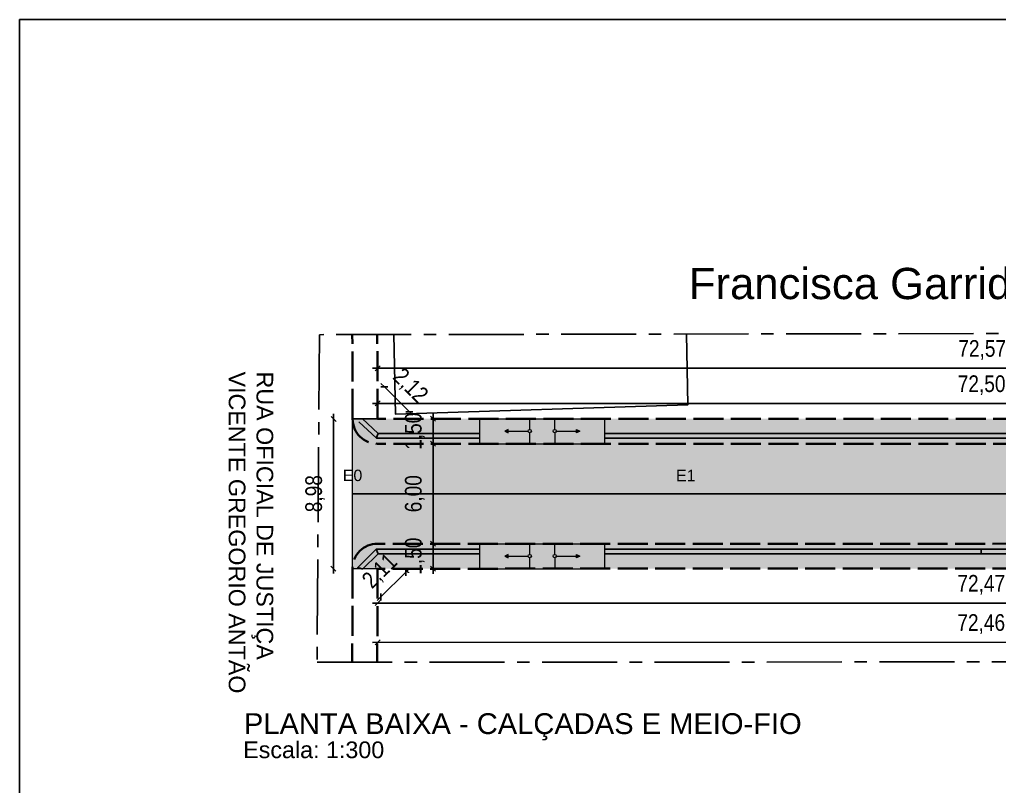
# Model space of a CAD drawing. Header units: feet. Extents: x 203667 to 205527, y 9204857 to 9205156.
# Drawn here: x 204385.3 to 204444.1, y 9205042.1 to 9205088.2 of the extents above; entities that cross this region are included whole.
import ezdxf

# ---------------------------------------------------------------- set-up
doc = ezdxf.new("R2010")
doc.units = ezdxf.units.FT
doc.header["$LTSCALE"] = 0.3
doc.header["$MEASUREMENT"] = 0
doc.linetypes.add('ACAD_ISO02W100', pattern=[15, 12, -3])
doc.linetypes.add('CENTER2', pattern=[1.125, 0.75, -0.125, 0.125, -0.125])
for name, color, linetype in [('_EIXO PROJETADO', 2, 'Continuous'), ('C-ROAD-CNTR-N', 92, 'Continuous'), ('Calçada Projetada', 20, 'Continuous'), ('cotas1', 7, 'Continuous'), ('Edificação Existente', 1, 'Continuous'), ('F-HZ-ESTACA', 98, 'Continuous'), ('Pavimento projetado', 51, 'Continuous'), ('SINALIZACAO', 1, 'Continuous')]:
    doc.layers.add(name, color=color, linetype=linetype)
for name, color, linetype, lineweight in [('Alvenaria de 1 Vez', 6, 'ACAD_ISO02W100', 35), ('Cotas Acessibilidade', 5, 'Continuous', 25), ('Cotas Calçadas', 7, 'Continuous', 25), ('MEIO FIO PROJETADO', 7, 'ACAD_ISO02W100', 35), ('PENA015', 1, 'Continuous', 15)]:
    doc.layers.add(name, color=color, linetype=linetype, lineweight=lineweight)
doc.styles.add('Arial', font='arial.ttf')
doc.styles.add('Roman', font='arial.ttf', dxfattribs={"height": 2})
doc.styles.add('TARCISIO', font='swissci.ttf')
doc.dimstyles.new('Cota Alvenaria', dxfattribs={"dimtxt": 1, "dimasz": 0.3, "dimexe": 1, "dimexo": 1, "dimgap": 0.5, "dimtad": 1, "dimzin": 4, "dimtxsty": 'TARCISIO', "dimblk": 'OBLIQUE', "dimcen": -2, "dimdle": 0.3, "dimse1": 1, "dimse2": 1, "dimclrd": 256, "dimclre": 256, "dimclrt": 6, "dimadec": 0, "dimazin": 0, "dimtfac": 1, "dimtix": 1, "dimtmove": 0, "dimatfit": 3, "dimldrblk": 'DOT', "dimfxl": 1, "dimlwd": -1, "dimlwe": -1, "dimarcsym": 0})
doc.dimstyles.new('Cota Calçadas', dxfattribs={"dimtxt": 1, "dimasz": 0.3, "dimexe": 1, "dimexo": 1, "dimgap": 0.5, "dimtad": 1, "dimzin": 4, "dimtxsty": 'TARCISIO', "dimblk": 'OBLIQUE', "dimcen": -2, "dimdle": 0.3, "dimse1": 1, "dimse2": 1, "dimclrd": 256, "dimclre": 256, "dimclrt": 256, "dimadec": 0, "dimazin": 0, "dimtfac": 1, "dimtix": 1, "dimtmove": 0, "dimatfit": 3, "dimldrblk": 'DOT', "dimfxl": 1, "dimlwd": -1, "dimlwe": -1, "dimarcsym": 0})

# ---------------------------------------------------------------- blocks, each defined once
blk = doc.blocks.new('r150')
at = {"linetype": 'Continuous'}
h = blk.add_hatch(color=4, dxfattribs=at)
h.dxf.hatch_style = 1
edge = h.paths.add_edge_path()
edge.add_arc((0, 0.907), 0.1, 180, 270, ccw=False)
edge.add_line((-0.1, 0.907), (-1.3, 0.907))
edge.add_line((-1.3, 0.907), (-1.3, 0.807))
edge.add_line((-1.3, 0.807), (-1.5, 0.907))
edge.add_line((-1.5, 0.907), (-1.3, 1.007))
edge.add_line((-1.3, 1.007), (-1.3, 0.907))
edge.add_line((-1.3, 0.907), (-0.1, 0.907))
edge.add_arc((0, 0.907), 0.1, 90, 180, ccw=False)
edge.add_line((0, 1.007), (0, 1.65))
edge.add_line((0, 1.65), (-3, 1.65))
edge.add_line((-3, 1.65), (-3, 0.15))
edge.add_line((-3, 0.15), (0, 0.15))
edge.add_line((0, 0.15), (0, 0.807))
edge = h.paths.add_edge_path()
edge.add_arc((1.5, 0.907), 0.1, 180, 270, ccw=False)
edge.add_arc((1.5, 0.907), 0.1, 90, 180, ccw=False)
edge.add_line((1.5, 1.007), (1.5, 1.65))
edge.add_line((1.5, 1.65), (0, 1.65))
edge.add_line((0, 1.65), (0, 1.007))
edge.add_arc((0, 0.907), 0.1, 0, 90, ccw=False)
edge.add_arc((0, 0.907), 0.1, -90, 0, ccw=False)
edge.add_line((0, 0.807), (0, 0.15))
edge.add_line((0, 0.15), (1.5, 0.15))
edge.add_line((1.5, 0.15), (1.5, 0.807))
edge = h.paths.add_edge_path()
edge.add_line((4.5, 1.65), (1.5, 1.65))
edge.add_line((1.5, 1.65), (1.5, 1.007))
edge.add_arc((1.5, 0.907), 0.1, 0, 90, ccw=False)
edge.add_line((1.6, 0.907), (2.8, 0.907))
edge.add_line((2.8, 0.907), (2.8, 1.007))
edge.add_line((2.8, 1.007), (3, 0.907))
edge.add_line((3, 0.907), (2.8, 0.807))
edge.add_line((2.8, 0.807), (2.8, 0.907))
edge.add_line((2.8, 0.907), (1.6, 0.907))
edge.add_arc((1.5, 0.907), 0.1, -90, 0, ccw=False)
edge.add_line((1.5, 0.807), (1.5, 0.15))
edge.add_line((1.5, 0.15), (4.5, 0.15))
edge.add_line((4.5, 0.15), (4.5, 1.65))
at = {"layer": 'PENA015', "color": 7}
for points in [[(-3, 0.15), (-3, 1.65)], [(-3, 1.65), (4.5, 1.65)], [(0, 1.007), (0, 1.65)], [(1.5, 1.007), (1.5, 1.65)], [(4.5, 0.15), (4.5, 1.65)], [(-1.3, 1.007), (-1.5, 0.907), (-1.3, 0.807)], [(-1.5, 0.907), (-0.1, 0.907)], [(-1.3, 0.807), (-1.3, 1.007)], [(0, 0.15), (0, 0.807)], [(1.5, 0.807), (1.5, 0.15)], [(1.6, 0.907), (3, 0.907)], [(2.8, 0.807), (2.8, 1.007)], [(2.8, 1.007), (3, 0.907), (2.8, 0.807)], [(-3, 0.15), (4.5, 0.15)]]:
    blk.add_lwpolyline(points, dxfattribs=at)
for centre in [(0, 0.907), (1.5, 0.907)]:
    blk.add_circle(centre, 0.1, dxfattribs=at)
blk = doc.blocks.new('_Oblique')
at = {"layer": 'cotas1', "color": 0, "lineweight": -2}
blk.add_line((-0.5, -0.5), (0.5, 0.5), dxfattribs=at)
blk = doc.blocks.new('*D250')
at = {"layer": 'Cotas Calçadas', "transparency": 16777216}
blk.add_line((204406.477, 9205065.11), (204479.581, 9205065.111), dxfattribs=at)
at = {"layer": 'Defpoints', "color": 0, "transparency": 16777216}
for p in [(204479.281, 9205065.111), (204406.777, 9205062.694, 0), (204479.281, 9205062.696, 0)]:
    blk.add_point(p, dxfattribs=at)
at = {"layer": 'Cotas Calçadas', "transparency": 16777216, "xscale": 0.3, "yscale": 0.3, "zscale": 0.3}
for p, rotation in [((204406.777, 9205065.11), 180.0014894719195), ((204479.281, 9205065.111), 0.001489471919530651)]:
    blk.add_blockref('_Oblique', p, dxfattribs=dict(at, rotation=rotation))
at = {"layer": 'Cotas Calçadas', "transparency": 16777216, "insert": (204443.029, 9205066.206), "char_height": 1, "attachment_point": 5, "rotation": 0.00149, "style": 'TARCISIO'}
blk.add_mtext('72,50', dxfattribs=at)
blk = doc.blocks.new('_Dot')
at = {"color": 0, "linetype": 'ByBlock', "lineweight": -2}
blk.add_line((-0.5, 0), (-1, 0), dxfattribs=at)
at = {"color": 0, "linetype": 'ByBlock', "const_width": 0.5}
blk.add_lwpolyline([(-0.25, 0, 1), (0.25, 0, 1)], format="xyb", close=True, dxfattribs=at)
blk = doc.blocks.new('*D251')
at = {"layer": 'Cotas Calçadas', "transparency": 16777216}
blk.add_line((204479.541, 9205053.129), (204406.474, 9205053.127), dxfattribs=at)
at = {"layer": 'Defpoints', "color": 0, "transparency": 16777216}
for p in [(204406.773, 9205056.694, 0), (204479.241, 9205056.696, 0), (204406.774, 9205053.127)]:
    blk.add_point(p, dxfattribs=at)
at = {"layer": 'Cotas Calçadas', "transparency": 16777216, "xscale": 0.3, "yscale": 0.3, "zscale": 0.3}
for p, rotation in [((204406.774, 9205053.127), 180.0014894701071), ((204479.241, 9205053.129), 0.001489470107092217)]:
    blk.add_blockref('_Oblique', p, dxfattribs=dict(at, rotation=rotation))
at = {"layer": 'Cotas Calçadas', "transparency": 16777216, "insert": (204443.007, 9205054.223), "char_height": 1, "attachment_point": 5, "rotation": 0.00149, "style": 'TARCISIO'}
blk.add_mtext('72,47', dxfattribs=at)
blk = doc.blocks.new('*D299')
at = {"layer": 'Cotas Calçadas', "transparency": 16777216}
blk.add_line((204406.477, 9205067.228), (204479.65, 9205067.228), dxfattribs=at)
at = {"layer": 'Defpoints', "color": 0, "transparency": 16777216}
for p in [(204479.35, 9205067.228), (204406.777, 9205064.194, 0), (204479.35, 9205064.194, 0)]:
    blk.add_point(p, dxfattribs=at)
at = {"layer": 'Cotas Calçadas', "transparency": 16777216, "xscale": 0.3, "yscale": 0.3, "zscale": 0.3, "rotation": 180}
blk.add_blockref('_Oblique', (204406.777, 9205067.228), dxfattribs=at)
at = {"layer": 'Cotas Calçadas', "transparency": 16777216, "xscale": 0.3, "yscale": 0.3, "zscale": 0.3}
blk.add_blockref('_Oblique', (204479.35, 9205067.228), dxfattribs=at)
at = {"layer": 'Cotas Calçadas', "color": 6, "transparency": 16777216, "insert": (204443.063, 9205068.324), "char_height": 1, "attachment_point": 5, "style": 'TARCISIO'}
blk.add_mtext('72,57', dxfattribs=at)
blk = doc.blocks.new('*D300')
at = {"layer": 'Cotas Calçadas', "transparency": 16777216}
blk.add_line((204406.474, 9205050.771), (204479.536, 9205050.773), dxfattribs=at)
at = {"layer": 'Defpoints', "color": 0, "transparency": 16777216}
for p in [(204406.774, 9205055.194, 0), (204479.236, 9205055.196, 0), (204479.236, 9205050.773)]:
    blk.add_point(p, dxfattribs=at)
at = {"layer": 'Cotas Calçadas', "transparency": 16777216, "xscale": 0.3, "yscale": 0.3, "zscale": 0.3}
for p, rotation in [((204406.774, 9205050.771), 180.0014894663173), ((204479.236, 9205050.773), 0.001489466317263469)]:
    blk.add_blockref('_Oblique', p, dxfattribs=dict(at, rotation=rotation))
at = {"layer": 'Cotas Calçadas', "color": 6, "transparency": 16777216, "insert": (204443.005, 9205051.868), "char_height": 1, "attachment_point": 5, "rotation": 0.00149, "style": 'TARCISIO'}
blk.add_mtext('72,46', dxfattribs=at)
blk = doc.blocks.new('*D301')
at = {"layer": 'Cotas Calçadas', "transparency": 16777216}
blk.add_line((204410.109, 9205056.394), (204410.109, 9205062.994), dxfattribs=at)
at = {"layer": 'Defpoints', "color": 0, "transparency": 16777216}
for p in [(204410.109, 9205062.694), (204412.914, 9205062.694, 0), (204412.914, 9205056.694, 0)]:
    blk.add_point(p, dxfattribs=at)
at = {"layer": 'Cotas Calçadas', "transparency": 16777216, "xscale": 0.3, "yscale": 0.3, "zscale": 0.3}
for p, rotation in [((204410.109, 9205062.694), 90), ((204410.109, 9205056.694), 270)]:
    blk.add_blockref('_Oblique', p, dxfattribs=dict(at, rotation=rotation))
at = {"layer": 'Cotas Calçadas', "transparency": 16777216, "insert": (204409.014, 9205059.694), "char_height": 1, "attachment_point": 5, "rotation": 90, "style": 'TARCISIO'}
blk.add_mtext('6,00', dxfattribs=at)
blk = doc.blocks.new('*D302')
at = {"layer": 'Cotas Calçadas', "transparency": 16777216}
for p, q in [((204410.109, 9205064.194), (204410.109, 9205064.494)), ((204410.109, 9205062.694), (204410.109, 9205064.194)), ((204410.109, 9205062.694), (204410.109, 9205062.394))]:
    blk.add_line(p, q, dxfattribs=at)
at = {"layer": 'Defpoints', "color": 0, "transparency": 16777216}
for p in [(204410.109, 9205064.194), (204412.914, 9205064.194, 0), (204412.914, 9205062.694, 0)]:
    blk.add_point(p, dxfattribs=at)
at = {"layer": 'Cotas Calçadas', "transparency": 16777216, "xscale": 0.3, "yscale": 0.3, "zscale": 0.3}
for p, rotation in [((204410.109, 9205064.194), 270), ((204410.109, 9205062.694), 90)]:
    blk.add_blockref('_Oblique', p, dxfattribs=dict(at, rotation=rotation))
at = {"layer": 'Cotas Calçadas', "transparency": 16777216, "insert": (204409.014, 9205063.444), "char_height": 1, "attachment_point": 5, "rotation": 90, "style": 'TARCISIO'}
blk.add_mtext('1,50', dxfattribs=at)
blk = doc.blocks.new('*D303')
at = {"layer": 'Cotas Calçadas', "transparency": 16777216}
for p, q in [((204410.109, 9205056.694), (204410.109, 9205056.994)), ((204410.109, 9205056.694), (204410.109, 9205055.194)), ((204410.109, 9205055.194), (204410.109, 9205054.894))]:
    blk.add_line(p, q, dxfattribs=at)
at = {"layer": 'Defpoints', "color": 0, "transparency": 16777216}
for p in [(204412.914, 9205056.694, 0), (204410.109, 9205055.194), (204412.914, 9205055.194, 0)]:
    blk.add_point(p, dxfattribs=at)
at = {"layer": 'Cotas Calçadas', "transparency": 16777216, "xscale": 0.3, "yscale": 0.3, "zscale": 0.3}
for p, rotation in [((204410.109, 9205056.694), 270), ((204410.109, 9205055.194), 90)]:
    blk.add_blockref('_Oblique', p, dxfattribs=dict(at, rotation=rotation))
at = {"layer": 'Cotas Calçadas', "transparency": 16777216, "insert": (204409.014, 9205055.944), "char_height": 1, "attachment_point": 5, "rotation": 90, "style": 'TARCISIO'}
blk.add_mtext('1,50', dxfattribs=at)
blk = doc.blocks.new('*D304')
at = {"layer": 'Cotas Calçadas', "transparency": 16777216}
blk.add_line((204404.129, 9205054.904), (204404.133, 9205064.488), dxfattribs=at)
at = {"layer": 'Defpoints', "color": 0, "transparency": 16777216}
for p in [(204404.133, 9205064.188), (204405.277, 9205064.188, 0), (204405.274, 9205055.204, 0)]:
    blk.add_point(p, dxfattribs=at)
at = {"layer": 'Cotas Calçadas', "transparency": 16777216, "xscale": 0.3, "yscale": 0.3, "zscale": 0.3}
for p, rotation in [((204404.133, 9205064.188), 89.97673395282978), ((204404.129, 9205055.204), 269.9767339528298)]:
    blk.add_blockref('_Oblique', p, dxfattribs=dict(at, rotation=rotation))
at = {"layer": 'Cotas Calçadas', "transparency": 16777216, "insert": (204403.035, 9205059.696), "char_height": 1, "attachment_point": 5, "rotation": 89.97673, "style": 'TARCISIO'}
blk.add_mtext('8,98', dxfattribs=at)
blk = doc.blocks.new('*D160')
at = {"layer": 'Cotas Calçadas', "transparency": 16777216}
for p, q in [((204408.472, 9205054.984), (204408.684, 9205055.196)), ((204406.972, 9205053.494), (204408.472, 9205054.984)), ((204406.972, 9205053.494), (204406.759, 9205053.283))]:
    blk.add_line(p, q, dxfattribs=at)
at = {"layer": 'Defpoints', "color": 0, "transparency": 16777216}
for p in [(204406.773, 9205056.694, 0), (204405.274, 9205055.204, 0), (204408.472, 9205054.984)]:
    blk.add_point(p, dxfattribs=at)
at = {"layer": 'Cotas Calçadas', "transparency": 16777216, "xscale": 0.3, "yscale": 0.3, "zscale": 0.3}
for p, rotation in [((204408.472, 9205054.984), 224.8101041796188), ((204406.972, 9205053.494), 44.8101041796188)]:
    blk.add_blockref('_Oblique', p, dxfattribs=dict(at, rotation=rotation))
at = {"layer": 'Cotas Calçadas', "transparency": 16777216, "insert": (204406.949, 9205055.017), "char_height": 1, "attachment_point": 5, "rotation": 44.8101, "style": 'TARCISIO'}
blk.add_mtext('2,11', dxfattribs=at)
blk = doc.blocks.new('*D161')
at = {"layer": 'Cotas Calçadas', "transparency": 16777216}
for p, q in [((204407.188, 9205066.106), (204406.975, 9205066.317)), ((204407.188, 9205066.106), (204408.688, 9205064.612)), ((204408.688, 9205064.612), (204408.9, 9205064.4))]:
    blk.add_line(p, q, dxfattribs=at)
at = {"layer": 'Defpoints', "color": 0, "transparency": 16777216}
for p in [(204408.688, 9205064.612), (204405.277, 9205064.188, 0), (204406.777, 9205062.694, 0)]:
    blk.add_point(p, dxfattribs=at)
at = {"layer": 'Cotas Calçadas', "transparency": 16777216, "xscale": 0.3, "yscale": 0.3, "zscale": 0.3}
for p, rotation in [((204407.188, 9205066.106), 315.1179311955502), ((204408.688, 9205064.612), 135.1179311955502)]:
    blk.add_blockref('_Oblique', p, dxfattribs=dict(at, rotation=rotation))
at = {"layer": 'Cotas Calçadas', "transparency": 16777216, "insert": (204408.711, 9205066.135), "char_height": 1, "attachment_point": 5, "rotation": 315.11793, "style": 'TARCISIO'}
blk.add_mtext('2,12', dxfattribs=at)

msp = doc.modelspace()

# ---------------------------------------------------------------- hatches: boundary and pattern name
at = {"layer": 'Calçada Projetada'}
h = msp.add_hatch(color=256, dxfattribs=at)
h.dxf.hatch_style = 1
h.paths.add_polyline_path([(204410.595, 9205064.194), (204410.651, 9205062.694), (204479.281, 9205062.696, 0.406206), (204480.78, 9205064.154), (204479.281, 9205064.196)])
h.paths.add_polyline_path([(204410.595, 9205064.194), (204406.777, 9205064.194), (204405.277, 9205064.194), (204405.277, 9205064.188, 0.413024), (204406.777, 9205062.694), (204410.651, 9205062.694)])
h = msp.add_hatch(color=256, dxfattribs=at)
h.dxf.hatch_style = 1
h.paths.add_polyline_path([(204410.877, 9205056.694), (204410.933, 9205055.194), (204479.241, 9205055.196), (204480.741, 9205055.196, 0.414213), (204479.241, 9205056.696)])
h.paths.add_polyline_path([(204410.877, 9205056.694), (204406.773, 9205056.694, 0.412258), (204405.274, 9205055.204), (204406.774, 9205055.194), (204410.933, 9205055.194)])
at = {"layer": 'Pavimento projetado', "lineweight": 20}
h = msp.add_hatch(color=256, dxfattribs=at)
h.dxf.hatch_style = 1
h.paths.add_polyline_path([(204480.761, 9205059.696), (204480.781, 9205064.223, -0.419638), (204479.281, 9205062.696), (204406.777, 9205062.694, -0.413024), (204405.277, 9205064.188), (204405.275, 9205059.694)])
h = msp.add_hatch(color=256, dxfattribs=at)
h.dxf.hatch_style = 1
h.paths.add_polyline_path([(204480.761, 9205059.696), (204405.275, 9205059.694), (204405.274, 9205055.185, -0.415918), (204406.773, 9205056.694), (204479.241, 9205056.696, -0.414214), (204480.741, 9205055.196)])

# ---------------------------------------------------------------- linework, layer by layer
at = {"layer": '_EIXO PROJETADO', "linetype": 'CENTER2', "ltscale": 20, "elevation": 0}
msp.add_lwpolyline([(204483.048, 9205069.371), (204403.287, 9205069.242), (204403.147, 9205049.572), (204482.606, 9205049.627)], close=True, dxfattribs=at)
at = {"layer": 'Alvenaria de 1 Vez', "ltscale": 0.5}
msp.add_line((204406.777, 9205064.194, 0), (204406.761, 9205069.247, 0), dxfattribs=at)
at = {"layer": 'Alvenaria de 1 Vez', "ltscale": 0.5, "elevation": 0}
for points in [[(204479.372, 9205069.365), (204479.281, 9205064.196), (204406.777, 9205064.194)], [(204479.241, 9205055.196), (204406.774, 9205055.194), (204406.759, 9205049.574)]]:
    msp.add_lwpolyline(points, dxfattribs=at)
at = {"layer": 'C-ROAD-CNTR-N', "color": 98, "linetype": 'Continuous', "lineweight": -3, "elevation": 0, "flags": 128}
msp.add_lwpolyline([(204405.283, 9205059.694), (204480.741, 9205059.696)], dxfattribs=at)
at = {"layer": 'Calçada Projetada'}
msp.add_line((204406.777, 9205064.194, 0), (204405.277, 9205064.194, 0), dxfattribs=at)
at = {"layer": 'Cotas Acessibilidade', "color": 5}
for p, q in [((204405.659, 9205064.007, 0), (204406.708, 9205063.019, 0)), ((204405.851, 9205064.211, 0), (204406.819, 9205063.299, 0)), ((204406.708, 9205063.019, 0), (204406.763, 9205063.159, 0)), ((204406.708, 9205063.019, 0), (204412.914, 9205063.019, 0)), ((204406.819, 9205063.299, 0), (204406.763, 9205063.159, 0)), ((204406.819, 9205063.299, 0), (204412.914, 9205063.299, 0)), ((204420.414, 9205063.299, 0), (204468.054, 9205063.3, 0)), ((204420.414, 9205063.019, 0), (204468.054, 9205063.02, 0)), ((204406.701, 9205056.369, 0), (204405.599, 9205055.274, 0)), ((204412.914, 9205056.369, 0), (204406.701, 9205056.369, 0)), ((204406.701, 9205056.369, 0), (204406.759, 9205056.229, 0)), ((204443.007, 9205056.37), (204420.414, 9205056.369)), ((204468.055, 9205056.37), (204443.007, 9205056.37)), ((204443.007, 9205056.37), (204443.007, 9205056.23)), ((204406.817, 9205056.089, 0), (204405.878, 9205055.156, 0)), ((204406.817, 9205056.089, 0), (204406.759, 9205056.229, 0)), ((204412.914, 9205056.089, 0), (204406.817, 9205056.089, 0)), ((204443.007, 9205056.09), (204420.414, 9205056.089)), ((204443.007, 9205056.09), (204443.007, 9205056.23)), ((204468.055, 9205056.09), (204443.007, 9205056.09)), ((204405.599, 9205055.274, 0), (204405.599, 9205055.201, 0)), ((204405.599, 9205055.274, 0), (204405.739, 9205055.215, 0)), ((204405.878, 9205055.156, 0), (204405.739, 9205055.215, 0)), ((204405.878, 9205055.156, 0), (204405.879, 9205055.2, 0))]:
    msp.add_line(p, q, dxfattribs=at)
at = {"layer": 'Cotas Calçadas'}
msp.add_line((204406.774, 9205055.194, 0), (204405.274, 9205055.204, 0), dxfattribs=at)
msp.add_lwpolyline([(204499.02, 9205088.157), (204385.294, 9205088.157), (204385.294, 9204895.913), (204499.02, 9204895.913)], close=True, dxfattribs=at)
at = {"layer": 'Edificação Existente', "color": 1, "elevation": 0}
msp.add_lwpolyline([(204407.755, 9205069.249), (204407.853, 9205064.471), (204425.406, 9205065.039), (204425.325, 9205069.278)], dxfattribs=at)
at = {"layer": 'MEIO FIO PROJETADO', "ltscale": 0.5, "elevation": 0}
for points in [[(204480.873, 9205069.368), (204480.78, 9205064.154, -0.406206), (204479.281, 9205062.696), (204406.777, 9205062.694, -0.413024), (204405.277, 9205064.188), (204405.261, 9205069.245)], [(204480.741, 9205049.625), (204480.741, 9205055.196, 0.414214), (204479.241, 9205056.696), (204406.773, 9205056.694, 0.412258), (204405.274, 9205055.204), (204405.259, 9205049.573)]]:
    msp.add_lwpolyline(points, format="xyb", dxfattribs=at)
at = {"layer": 'Pavimento projetado', "lineweight": 20}
msp.add_line((204405.274, 9205055.204, 0), (204405.277, 9205064.188, 0), dxfattribs=at)

# ---------------------------------------------------------------- block references
at = {"layer": 'SINALIZACAO', "extrusion": (3.29478e-09, -0.000126738, 1), "rotation": 0.001489476360700526}
for p in [(204415.914, 9205062.47, -1166.633), (204415.914, 9205054.97, -1166.633)]:
    msp.add_blockref('r150', p, dxfattribs=at)

# ---------------------------------------------------------------- texts
at = {"linetype": 'Continuous', "style": 'Roman'}
for s, height, p in [('PLANTA BAIXA - CALÇADAS E MEIO-FIO', 1.25, (204398.758, 9205045.265)), ('Escala: 1:300', 1, (204398.713, 9205043.819))]:
    msp.add_text(s, height=height, dxfattribs=at).set_placement(p)
at = {"linetype": 'Continuous', "insert": (204425.458, 9205073.251, 0), "char_height": 1.875, "attachment_point": 1, "style": 'Roman'}
msp.add_mtext_dynamic_manual_height_columns('Francisca Garrido de Souza', width=44.50443, gutter_width=10, heights=[0], dxfattribs=at)
at = {"linetype": 'Continuous', "insert": (204400.512, 9205067.029), "char_height": 1, "attachment_point": 1, "rotation": 270, "style": 'Roman'}
msp.add_mtext_dynamic_manual_height_columns('RUA OFICIAL DE JUSTIÇA VICENTE GREGORIO ANTÃO', width=22.42019, gutter_width=10, heights=[0], dxfattribs=at)
at = {"layer": 'F-HZ-ESTACA', "color": 98, "linetype": 'Continuous', "lineweight": -3, "char_height": 0.6858, "attachment_point": 8, "rotation": 0.00149, "style": 'Arial'}
for s, insert in [('{\\fArial|b0|i0|c0|p2;E0}', (204405.275, 9205060.443, 0)), ('{\\fArial|b0|i0|c0|p2;E1}', (204425.275, 9205060.444, 0))]:
    msp.add_mtext(s, dxfattribs=dict(at, insert=insert))

# ---------------------------------------------------------------- dimensions: what is measured, and where the dimension line sits
at = {"layer": 'Cotas Calçadas'}
for p1, p2, distance, dimstyle, picture, middle in [((204406.777, 9205064.194, 0), (204479.35, 9205064.194, 0), 3.035, 'Cota Alvenaria', '*D299', (204443.063, 9205068.324)), ((204405.277, 9205064.188, 0), (204406.777, 9205062.694, 0), 2.707, 'Cota Calçadas', '*D161', (204408.711, 9205066.135)), ((204406.777, 9205062.694, 0), (204479.281, 9205062.696, 0), 2.416, 'Cota Calçadas', '*D250', (204443.029, 9205066.206)), ((204412.914, 9205062.694, 0), (204412.914, 9205064.194, 0), 2.804, 'Cota Calçadas', '*D302', (204409.014, 9205063.444)), ((204405.274, 9205055.204, 0), (204405.277, 9205064.188, 0), 1.144, 'Cota Calçadas', '*D304', (204403.035, 9205059.696)), ((204412.914, 9205056.694, 0), (204412.914, 9205062.694, 0), 2.805, 'Cota Calçadas', '*D301', (204409.014, 9205059.694)), ((204412.914, 9205056.694, 0), (204412.914, 9205055.194, 0), -2.805, 'Cota Calçadas', '*D303', (204409.014, 9205055.944)), ((204405.274, 9205055.204, 0), (204406.773, 9205056.694, 0), -2.41, 'Cota Calçadas', '*D160', (204406.949, 9205055.017)), ((204479.241, 9205056.696, 0), (204406.773, 9205056.694, 0), 3.567, 'Cota Calçadas', '*D251', (204443.007, 9205054.223)), ((204406.774, 9205055.194, 0), (204479.236, 9205055.196, 0), -4.423, 'Cota Alvenaria', '*D300', (204443.005, 9205051.868))]:
    dim = msp.add_aligned_dim(p1=p1, p2=p2, distance=distance, dimstyle=dimstyle, dxfattribs=at)
    dim.commit()
    dim.dimension.update_dxf_attribs({"geometry": picture, "text_midpoint": middle})

doc.saveas('drawing.dxf')
